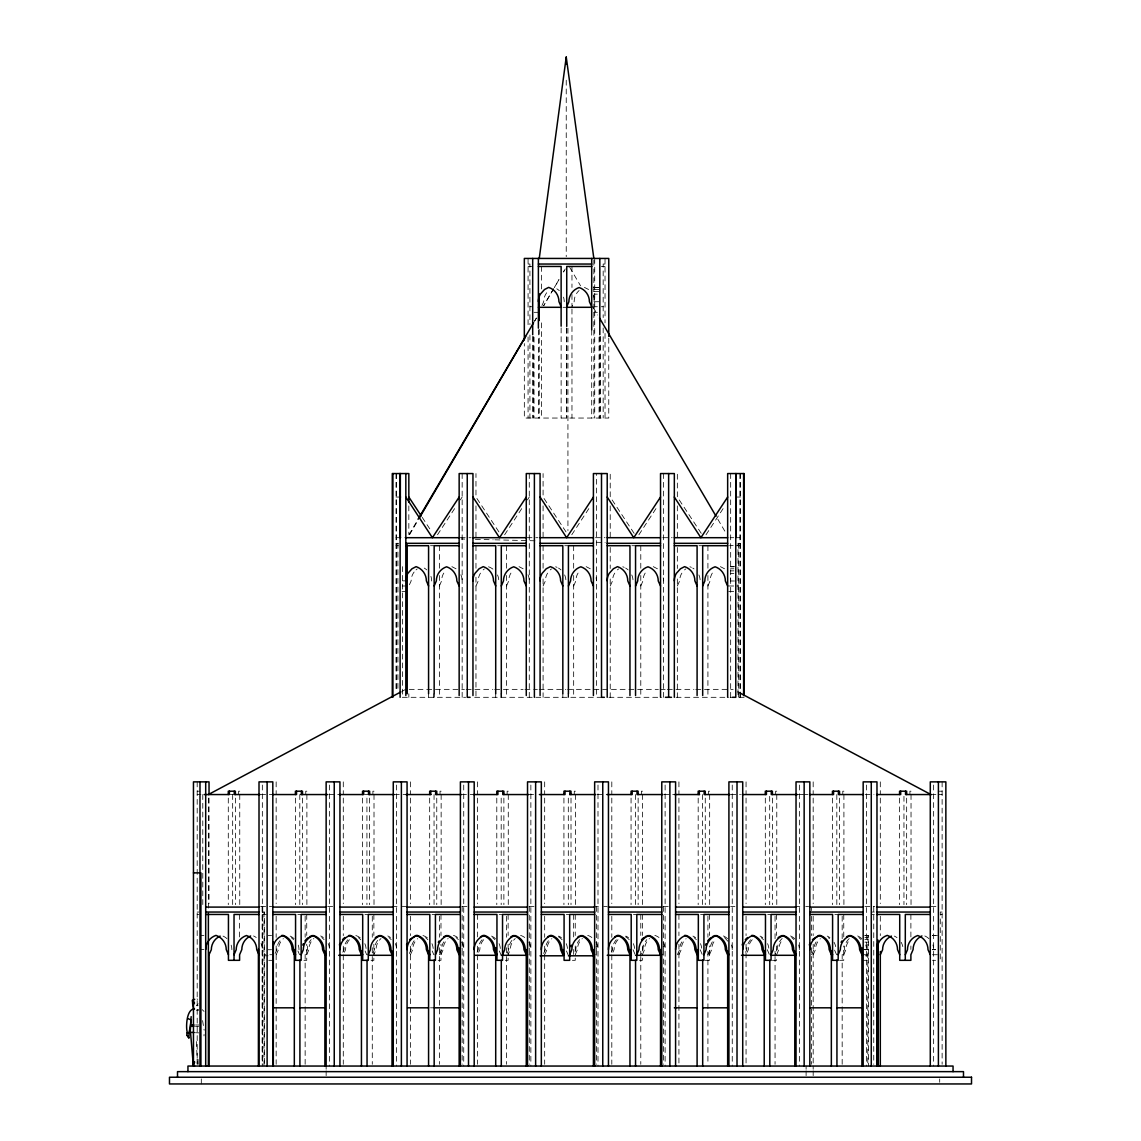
<?xml version="1.0" encoding="UTF-8"?>
<svg xmlns="http://www.w3.org/2000/svg" width="1141" height="1141" viewBox="0 0 1141 1141"><rect width="100%" height="100%" fill="white"/><g stroke="black" fill="none" stroke-linecap="round" stroke-linejoin="round"><path stroke-width="0.75" stroke-dasharray="5 3.75" d="M197.25 1064.025L196.38 1037.797M439.399 585.989L441.61 580.855A14.947 14.947 0 0 1 445.418 570.871M306.729 954.732L308.926 949.583A14.947 14.947 0 0 1 313.846 938.501M506.533 585.989L508.729 580.855A14.947 14.947 0 0 1 512.551 570.871M573.666 585.989L575.863 580.855A14.947 14.947 0 0 1 579.671 570.871M439.399 954.732L441.61 949.583A14.947 14.947 0 0 1 445.418 939.613M440.982 954.732L443.179 949.583A14.947 14.947 0 0 1 448.099 938.501M640.786 585.989L642.982 580.855A14.947 14.947 0 0 1 646.804 570.871M707.919 585.989L710.116 580.855A14.947 14.947 0 0 1 713.938 570.871M707.919 954.732L710.116 949.583A14.947 14.947 0 0 1 713.938 939.613M709.502 954.732L711.699 949.583A14.947 14.947 0 0 1 715.521 939.613M843.755 954.732L845.952 949.583A14.947 14.947 0 0 1 849.774 939.613M409.405 584.748L411.117 580.997A14.947 14.947 0 0 1 414.925 571.013M541.961 305.474L543.672 301.737A14.947 14.947 0 0 1 548.593 290.655M275.152 953.477L276.849 949.726A14.947 14.947 0 0 1 280.672 939.756M276.151 954.732L278.433 949.726A14.947 14.947 0 0 1 283.353 938.644M475.968 585.989L478.236 580.997A14.947 14.947 0 0 1 482.058 571.013M342.842 952.236L343.983 949.726A14.947 14.947 0 0 1 347.805 939.756M344.425 952.236L345.566 949.726A14.947 14.947 0 0 1 350.487 938.644M543.087 585.989L545.369 580.997A14.947 14.947 0 0 1 549.192 571.013M409.405 953.477L411.117 949.726A14.947 14.947 0 0 1 414.925 939.756M410.418 954.732L412.685 949.726A14.947 14.947 0 0 1 417.606 938.644M610.221 585.989L612.503 580.997A14.947 14.947 0 0 1 616.311 571.013M477.095 952.236L478.236 949.726A14.947 14.947 0 0 1 482.058 939.756M478.678 952.236L479.819 949.726A14.947 14.947 0 0 1 484.74 938.644M677.34 585.989L679.622 580.997A14.947 14.947 0 0 1 683.445 571.013M543.658 953.477L545.369 949.726A14.947 14.947 0 0 1 549.192 939.756M544.671 954.732L546.953 949.726A14.947 14.947 0 0 1 551.873 938.644M611.362 952.236L612.503 949.726A14.947 14.947 0 0 1 616.311 939.756M612.931 952.236L614.072 949.726A14.947 14.947 0 0 1 618.993 938.644M677.34 954.732L679.622 949.726A14.947 14.947 0 0 1 683.445 939.756M678.924 954.732L681.206 949.726A14.947 14.947 0 0 1 686.126 938.644M745.615 952.236L746.756 949.726A14.947 14.947 0 0 1 750.564 939.756M747.198 952.236L748.339 949.726A14.947 14.947 0 0 1 753.245 938.644M811.608 954.732L813.875 949.726A14.947 14.947 0 0 1 817.698 939.756M813.176 954.732L815.458 949.726A14.947 14.947 0 0 1 820.379 938.644M204.054 1034.431L203.997 1035.914M409.605 534.63L417.706 520.809M534.644 321.163L536.441 318.082M409.02 534.63L417.15 520.809M534.53 321.163L536.327 318.082M437.502 534.787L455.516 507.203M460.265 499.943L462.162 497.048M504.622 534.787L522.649 507.203M527.384 499.943L529.281 497.048M571.755 534.787L589.769 507.203M638.889 534.787L656.902 507.203M706.008 534.787L724.036 507.203M198.106 1005.535L197.25 1005.863M198.021 1059.319L198.249 1064.268M402.545 691.032L405.683 689.364M196.466 1005.777L198.177 1003.738M197.008 1010.498L198.677 1009.913L196.666 1010.156M528.069 264.042L529.923 264.042L529.923 324.629M605.03 264.042L603.175 264.042L603.175 317.569M528.069 266.452L531.792 266.452M601.307 266.452L605.03 266.452M593.848 287.389L599.068 287.389M593.848 287.532L599.068 287.532M593.848 289.514L599.068 289.514M593.848 291.611L599.068 291.611M593.848 294.136L597.328 294.136M593.848 301.737L599.068 301.737M529.923 306.729L531.792 306.729M593.848 306.729L597.328 306.729M601.307 306.729L603.175 306.729M563.041 307.3L566.378 307.3M534.031 312.32L539.251 312.32M593.848 312.32L597.328 312.32M396.027 497.048L400.947 497.048M735.546 497.048L740.466 497.048M396.027 537.696L407.209 537.696M460.194 537.696L471.147 537.696M527.014 537.696L537.939 537.696M595.474 537.696L605.03 537.696M662.721 537.696L672.149 537.696M730.154 537.696L733.763 537.696M735.546 537.696L740.466 537.696M396.027 543.316L398.494 543.316M740.466 543.316L737.999 543.316L737.999 697.308M396.027 545.712L398.494 545.712M430.485 545.712L433.808 545.712M497.604 545.712L500.942 545.712M564.738 545.712L568.075 545.712M631.872 545.712L635.195 545.712M698.991 545.712L702.328 545.712M736.145 545.712L740.466 545.712M730.425 566.649L734.504 566.649M730.425 566.792L733.905 566.792M730.425 568.788L733.905 568.788M730.425 570.871L733.905 570.871M730.425 573.395L733.905 573.395M402.588 580.855L407.808 580.855M730.425 580.997L734.504 580.997M402.588 585.989L407.808 585.989M728.685 585.989L733.905 585.989M736.744 585.989L738.598 585.989M401.989 591.58L407.808 591.58M728.685 591.58L733.905 591.58M409.234 689.364L464.401 689.364M466.184 689.364L492.883 689.364M494.666 689.364L523.134 689.364M524.917 689.364L537.368 689.364M539.151 689.364L565.85 689.364M567.633 689.364L658.386 689.364M660.168 689.364L665.503 689.364M667.285 689.364L693.985 689.364M695.768 689.364L733.135 689.364M402.345 697.308L465.628 697.308M474.699 697.308L534.986 697.308M535.814 697.308L594.632 697.308M602.106 697.308L596.415 697.308L596.415 473.558M608.966 697.308L661.766 697.308M676.085 697.308L728.885 697.308M730.34 697.308L744.203 697.308M197.193 791.198L199.989 791.198M239.753 791.198L238.64 791.198L238.64 794.55M306.886 791.198L305.759 791.198L305.759 794.55M374.006 791.198L372.893 791.198L372.893 794.55M441.139 791.198L440.027 791.198L440.027 794.55M508.273 791.198L507.146 791.198L507.146 794.55M575.392 791.198L574.28 791.198L574.28 794.55M642.526 791.198L641.399 791.198L641.399 794.55M709.659 791.198L708.532 791.198L708.532 794.55M776.779 791.198L775.666 791.198L775.666 794.55M843.912 791.198L842.785 791.198L842.785 794.55M911.031 791.198L909.919 791.198L909.919 794.55M939.328 791.198L942.124 791.198M197.193 794.55L200.916 794.55M230.254 794.55L233.791 794.55M260.633 794.55L272.813 794.55M328.95 794.55L339.947 794.55M364.507 794.55L368.044 794.55M394.315 794.55L405.925 794.55M461.449 794.55L474.2 794.55M528.583 794.55L534.074 794.55M597.47 794.55L607.041 794.55M663.991 794.55L675.586 794.55M730.868 794.55L740.509 794.55M798.001 794.55L802.38 794.55M802.808 794.55L808.142 794.55M865.092 794.55L873.992 794.55M930.942 794.55L936.533 794.55M938.401 794.55L942.124 794.55M260.633 906.439L271.672 906.439M327.695 906.439L333.001 906.439M392.019 906.439L400.719 906.439M402.302 906.439L405.825 906.439M461.948 906.439L467.254 906.439M529.082 906.439L534.002 906.439M593.406 906.439L602.106 906.439M603.689 906.439L607.212 906.439M663.335 906.439L668.269 906.439M730.668 906.439L734.947 906.439M794.792 906.439L802.066 906.439M805.746 906.439L808.598 906.439M864.921 906.439L874.762 906.439M930.942 906.439L936.533 906.439M197.193 912.044L199.062 912.044M262.145 912.044L264.598 912.044L264.598 1066.051M871.895 912.044L874.348 912.044M942.124 912.044L940.27 912.044L940.27 960.323M197.193 914.454L199.062 914.454M262.145 914.454L266.466 914.454M297.801 914.454L301.138 914.454M364.935 914.454L368.272 914.454M432.068 914.454L435.391 914.454M499.188 914.454L502.525 914.454M566.321 914.454L569.644 914.454M633.44 914.454L636.778 914.454M700.574 914.454L703.911 914.454M767.708 914.454L771.031 914.454M834.827 914.454L838.164 914.454M871.895 914.454L874.348 914.454M940.27 914.454L942.124 914.454M200.916 935.392L203.911 935.392M268.106 935.392L271.587 935.392M864.907 935.392L868.387 935.392L868.387 1066.051M932.439 935.392L938.401 935.392M864.907 935.534L868.387 935.534M932.439 935.534L935.42 935.534M864.907 937.517L868.387 937.517M864.907 939.613L868.387 939.613M864.907 942.138L868.387 942.138M200.916 949.583L203.911 949.583M862.567 949.583L870.027 949.583M932.439 949.583L935.42 949.583M268.106 949.726L271.587 949.726M864.907 949.726L868.387 949.726M932.439 949.726L935.42 949.726M263.999 954.732L265.867 954.732M269.846 954.732L273.327 954.732M862.567 954.732L868.387 954.732M932.439 954.732L938.401 954.732M263.999 955.801L268.106 955.801M865.406 955.801L868.387 955.801M268.706 960.323L273.926 960.323M303.934 960.323L306.729 960.323L306.729 944.22M371.067 960.323L373.863 960.323L373.863 957.527M438.187 960.323L440.982 960.323L440.982 944.22M505.32 960.323L508.116 960.323L508.116 957.527M572.44 960.323L575.249 960.323L575.249 956.129M639.573 960.323L642.369 960.323L642.369 957.527M705.309 960.323L709.502 960.323L709.502 945.975M772.428 960.323L776.622 960.323L776.622 957.527M839.562 960.323L843.755 960.323L843.755 945.975M862.567 960.323L868.387 960.323M932.497 960.323L935.606 960.323M430.485 1007.817L433.808 1007.817M195.525 1024.975L198.719 1024.989M195.482 1026.33L198.734 1026.33M461.149 538.994L464.701 539.08M475.369 539.336L493.154 539.779M494.937 539.821L537.611 540.863M596.272 542.289L605.172 542.503M729.627 545.541L733.178 545.626M195.453 1032.719L198.705 1032.862M584.434 287.389L588.585 289.514M720.399 566.649L724.535 568.788M653.265 566.649L657.416 568.788M586.132 566.649L590.282 568.788M519.012 566.649L523.149 568.788M451.879 566.649L456.029 568.788M197.036 998.917L197.764 999.388M202.285 1009.699L204.039 1011.425M858.802 937.517L861.113 939.613M791.669 937.517L793.979 939.613M724.535 937.517L728.671 942.138M456.029 937.517L458.34 939.613M388.896 937.517L391.206 939.613M321.776 937.517L324.087 939.613M701.244 533.346L677.34 497.048L677.34 473.558M634.125 533.346L610.221 497.048L610.221 473.558M566.036 531.891L543.087 497.048L543.087 473.558M498.902 531.891L475.968 497.048L475.968 473.558M422.213 517.372L431.783 531.891M569.744 267.408L580.569 285.835M593.22 307.343L597.741 315.016M717.846 519.269L725.976 533.089M836.581 954.732L834.428 949.726A14.947 14.947 0 0 0 834.356 948.171M767.308 949.726L769.448 954.732M700.175 949.726L702.328 954.732M633.041 949.726L635.195 954.732M566.464 950.981L568.075 954.732M499.33 950.981L500.942 954.732M432.197 950.981L433.808 954.732M365.077 950.981L366.689 954.732M297.944 950.981L299.555 954.732M202.57 1020.61L204.168 1030.209M942.124 781.87L942.124 1064.282M939.699 1078.915L939.699 1082.267M933.638 785.037L933.638 1066.051M911.031 794.55L911.031 904.656M910.889 914.454L910.889 937.217M910.889 945.975L910.889 949.469M906.653 798.101L906.653 904.656M903.957 796.332L903.957 904.656M899.564 798.101L899.564 904.656M880.31 781.87L880.31 794.55M880.31 798.072L880.31 903.572M880.31 916.209L880.31 935.606M873.749 906.439L873.749 1064.282M867.788 935.392L867.788 1064.296M866.504 785.037L866.504 1066.051M843.912 794.55L843.912 904.656M843.755 914.454L843.755 937.217M842.172 916.209L842.172 938.972M842.172 1064.282L842.172 954.732L844.369 949.583A14.947 14.947 0 0 1 849.289 938.501M839.519 798.101L839.519 904.656M836.824 794.55L836.824 904.656M832.445 798.101L832.445 904.656M813.176 781.87L813.176 794.55M813.176 798.072L813.176 903.572M813.176 916.209L813.176 935.606M813.176 944.22L813.176 1064.282M813.176 1066.051L813.176 1069.245M813.176 1070.843L813.176 1075.635M811.608 907.837L811.608 910.646M811.608 916.209L811.608 935.606M811.608 947.729L811.608 1064.282M806.102 1066.051L806.102 1069.245M806.102 1070.843L806.102 1075.635M799.37 785.037L799.37 1066.051M776.779 794.55L776.779 904.656M776.622 914.454L776.622 935.463M776.622 945.975L776.622 954.732L778.818 949.583A14.947 14.947 0 0 1 782.64 939.613M775.053 916.209L775.053 938.972M775.053 951.223L775.053 954.732L777.249 949.583A14.947 14.947 0 0 1 782.155 938.501M775.053 956.5L775.053 1064.296M772.4 798.101L772.4 904.656M769.69 796.332L769.69 904.656M765.311 798.101L765.311 904.656M746.057 781.87L746.057 794.55M746.057 798.072L746.057 903.572M746.057 916.209L746.057 935.606M746.057 944.22L746.057 1064.282M740.466 473.558L740.466 690.262M740.466 692.031L740.466 697.308M739.867 473.558L739.867 697.308M738.598 543.316L738.598 697.308M732.251 785.037L732.251 1066.051M730.668 473.558L730.668 697.308M709.659 794.55L709.659 904.656M709.502 914.454L709.502 935.463M707.919 545.712L707.919 568.475M707.919 575.492L707.919 697.308M707.919 916.209L707.919 937.217M707.919 951.223L707.919 1064.282M705.266 798.101L705.266 904.656M702.571 794.55L702.571 904.656M698.178 798.101L698.178 904.656M678.924 781.87L678.924 794.55M678.924 798.072L678.924 903.572M678.924 914.454L678.924 935.606M678.924 944.22L678.924 1064.282M677.34 505.877L677.34 537.696M677.34 547.466L677.34 568.475M677.34 578.986L677.34 697.308M665.117 785.037L665.117 1066.051M663.534 473.558L663.534 697.308M663.534 906.439L663.534 1064.296M642.526 794.55L642.526 904.656M642.369 914.454L642.369 935.463M642.369 945.975L642.369 954.732L644.565 949.583A14.947 14.947 0 0 1 649.486 938.501M640.786 545.712L640.786 568.475M640.786 575.492L640.786 697.308M640.786 914.454L640.786 935.463M640.786 951.223L640.786 954.732L642.982 949.583A14.947 14.947 0 0 1 646.804 939.613M640.786 956.5L640.786 1064.296M638.133 798.101L638.133 904.656M635.437 794.55L635.437 904.656M631.059 798.101L631.059 904.656M611.804 781.87L611.804 794.55M611.804 798.072L611.804 903.572M611.804 916.209L611.804 937.374M611.804 946.189L611.804 1064.282M610.221 505.877L610.221 537.696M610.221 547.466L610.221 568.475M610.221 578.986L610.221 697.308M608.766 338.249L608.766 418.048L524.332 418.048L524.332 343.569M605.03 258.436L605.03 322.86M605.03 333.443L605.03 418.048M603.175 327.938L603.175 418.048M600.408 336.467L600.408 418.048M599.809 336.467L599.809 418.048M599.068 337.194L599.068 418.048M597.998 785.037L597.998 1066.051M596.415 906.439L596.415 1064.282M594.718 258.436L594.718 418.048M593.848 260.205L593.848 418.048M591.708 330.163L591.708 418.048M575.392 794.55L575.392 904.656M575.249 914.454L575.249 935.463M575.249 945.975L575.249 954.732L577.446 949.583A14.947 14.947 0 0 1 582.352 938.501M573.666 545.712L573.666 568.475M573.666 575.492L573.666 697.308M573.666 914.454L573.666 937.217M573.666 949.469L573.666 954.732L575.863 949.583A14.947 14.947 0 0 1 579.671 939.613M571.969 266.452L571.969 287.461M571.969 294.478L571.969 306.729L574.165 301.595A14.947 14.947 0 0 1 579.086 290.499M571.969 309.068L571.969 418.048M571.013 798.101L571.013 904.656M568.418 693.785L568.418 697.308M568.304 798.101L568.304 904.656M568.075 693.785L568.075 697.308M567.933 328.237L567.933 530.594M566.735 328.152L566.735 418.048M566.236 80.212L566.236 256.654M566.378 328.152L566.378 418.048M563.925 798.101L563.925 904.656M562.827 693.785L562.827 697.308M561.13 327.938L561.13 418.048M544.671 781.87L544.671 794.55M544.671 798.072L544.671 903.572M544.671 916.209L544.671 937.374M544.671 946.189L544.671 1064.282M543.087 505.877L543.087 537.696M543.087 545.712L543.087 568.475M543.087 578.986L543.087 697.308M541.39 266.452L541.39 289.372M541.39 322.86L541.39 418.048M539.251 329.378L539.251 418.048M538.381 329.906L538.381 418.048M534.031 337.194L534.031 418.048M533.289 336.467L533.289 418.048M532.69 336.467L532.69 418.048M530.865 785.037L530.865 1066.051M529.923 334.998L529.923 418.048M529.281 473.558L529.281 697.308M529.281 906.439L529.281 1064.296M528.069 258.436L528.069 326.383M528.069 336.966L528.069 418.048M508.273 794.55L508.273 904.656M508.116 914.454L508.116 935.463M508.116 944.22L508.116 954.732L510.312 949.583A14.947 14.947 0 0 1 515.233 938.501M506.533 545.712L506.533 568.475M506.533 575.492L506.533 697.308M506.533 916.209L506.533 937.217M506.533 947.729L506.533 954.732L508.729 949.583A14.947 14.947 0 0 1 512.551 939.613M506.533 956.5L506.533 1064.296M503.88 798.101L503.88 904.656M501.298 693.785L501.298 697.308M501.184 798.101L501.184 904.656M500.942 693.785L500.942 697.308M496.791 798.101L496.791 904.656M495.707 693.785L495.707 697.308M477.537 781.87L477.537 794.55M477.537 798.072L477.537 903.572M477.537 914.454L477.537 937.374M477.537 946.189L477.537 1064.282M475.968 505.877L475.968 537.696M475.968 545.712L475.968 568.475M475.968 577.232L475.968 697.308M463.731 785.037L463.731 1066.051M462.162 473.558L462.162 697.308M462.162 906.439L462.162 1064.282M441.139 794.55L441.139 904.656M440.982 914.454L440.982 935.463M439.399 545.712L439.399 568.475M439.399 575.492L439.399 697.308M439.399 916.209L439.399 937.217M439.399 947.729L439.399 1064.282M436.761 798.101L436.761 904.656M434.165 693.785L434.165 697.308M434.051 794.55L434.051 904.656M433.808 693.785L433.808 697.308M429.672 798.101L429.672 904.656M428.574 693.785L428.574 697.308M410.418 781.87L410.418 794.55M410.418 798.072L410.418 903.572M410.418 916.209L410.418 935.606M410.418 946.189L410.418 1064.282M408.835 505.877L408.835 534.159M408.835 693.785L408.835 697.308M402.588 566.649L402.588 697.308M397.895 543.316L397.895 690.262M396.626 473.558L396.626 690.262M396.612 785.037L396.612 1066.051M396.027 473.558L396.027 692.031M374.006 794.55L374.006 904.656M373.863 914.454L373.863 935.463M373.863 944.22L373.863 954.732L376.059 949.583A14.947 14.947 0 0 1 380.98 938.501M372.28 916.209L372.28 937.217M372.28 947.729L372.28 954.732L374.476 949.583A14.947 14.947 0 0 1 378.299 939.613M372.28 956.5L372.28 1064.296M369.627 798.101L369.627 904.656M366.931 798.101L366.931 904.656M362.538 798.101L362.538 904.656M343.284 781.87L343.284 794.55M343.284 798.072L343.284 903.572M343.284 916.209L343.284 935.606M343.284 946.189L343.284 1064.282M329.478 785.037L329.478 1066.051M326.141 1066.051L326.141 1069.245M326.141 1070.843L326.141 1075.635M306.886 794.55L306.886 904.656M306.729 914.454L306.729 935.463M305.146 916.209L305.146 937.217M305.146 1064.282L305.146 954.732L307.343 949.583A14.947 14.947 0 0 1 311.165 939.613M302.493 798.101L302.493 904.656M299.798 794.55L299.798 904.656M295.419 798.101L295.419 904.656M276.151 781.87L276.151 794.55M276.151 798.072L276.151 903.572M276.151 916.209L276.151 937.374M276.151 945.975L276.151 1064.282M263.999 912.044L263.999 1066.051M262.744 906.439L262.744 1064.282M262.344 785.037L262.344 1066.051M262.145 906.439L262.145 1064.282M239.753 794.55L239.753 904.656M239.596 914.454L239.596 937.217M235.374 798.101L235.374 904.656M232.664 794.55L232.664 904.656M228.286 798.101L228.286 904.656M209.031 798.072L209.031 903.572M208.375 798.101L208.375 909.89M202.784 794.55L202.784 906.439M201.301 1078.915L201.301 1083.95M197.193 781.87L197.193 1064.282M596.087 577.76A14.947 14.947 0 0 1 596.415 580.855M550.29 569.915A14.947 14.947 0 0 1 551.502 568.931M555.638 566.792A14.947 14.947 0 0 1 557.093 567.362M558.491 568.075A14.947 14.947 0 0 1 561.001 569.915M564.638 574.936A14.947 14.947 0 0 1 565.922 580.997M527.998 574.793A14.947 14.947 0 0 1 529.281 580.855M483.156 569.915A14.947 14.947 0 0 1 484.369 568.931M488.519 566.792A14.947 14.947 0 0 1 493.868 569.915M497.505 574.936A14.947 14.947 0 0 1 498.788 580.997M460.864 574.793A14.947 14.947 0 0 1 462.162 580.855M416.023 569.915A14.947 14.947 0 0 1 417.235 568.931M424.224 568.075A14.947 14.947 0 0 1 426.748 569.915M430.941 576.39A14.947 14.947 0 0 1 431.669 580.997M730.34 577.76A14.947 14.947 0 0 1 730.668 580.855M684.543 569.915A14.947 14.947 0 0 1 685.755 568.931M689.906 566.792A14.947 14.947 0 0 1 691.36 567.362M692.744 568.075A14.947 14.947 0 0 1 694.042 568.931M698.891 574.936A14.947 14.947 0 0 1 700.175 580.997M663.221 577.76A14.947 14.947 0 0 1 663.534 580.855M617.409 569.915A14.947 14.947 0 0 1 618.622 568.931M622.772 566.792A14.947 14.947 0 0 1 624.227 567.362M625.61 568.075A14.947 14.947 0 0 1 628.135 569.915M631.757 574.936A14.947 14.947 0 0 1 633.041 580.997M593.434 295.533A14.947 14.947 0 0 1 594.718 301.595M556.794 288.816A14.947 14.947 0 0 1 559.304 290.655M563.497 297.131A14.947 14.947 0 0 1 564.225 301.737M291.283 937.66A14.947 14.947 0 0 1 293.594 939.756M828.309 937.66A14.947 14.947 0 0 1 829.521 938.644M529.196 948.028A14.947 14.947 0 0 1 529.281 949.583M492.67 937.66A14.947 14.947 0 0 1 494.98 939.756M462.076 948.028A14.947 14.947 0 0 1 462.162 949.583M425.536 937.66A14.947 14.947 0 0 1 427.846 939.756M596.087 946.488A14.947 14.947 0 0 1 596.415 949.583M558.491 936.804A14.947 14.947 0 0 1 562.099 939.756M694.042 937.66A14.947 14.947 0 0 1 696.352 939.756M358.402 937.66A14.947 14.947 0 0 1 360.713 939.756M663.221 946.488A14.947 14.947 0 0 1 663.534 949.583M625.61 936.804A14.947 14.947 0 0 1 629.233 939.756M761.175 937.66A14.947 14.947 0 0 1 763.486 939.756M790.556 935.948A14.947 14.947 0 0 1 795.562 939.613M798.643 944.976A14.947 14.947 0 0 1 799.37 949.583M760.063 936.091A14.947 14.947 0 0 1 762.758 937.66M767.593 943.664A14.947 14.947 0 0 1 768.806 948.171M857.675 935.948A14.947 14.947 0 0 1 862.682 939.613M865.777 944.976A14.947 14.947 0 0 1 866.504 949.583M827.196 936.091A14.947 14.947 0 0 1 829.892 937.66M834.028 942.281A14.947 14.947 0 0 1 835.683 946.631M320.65 935.948A14.947 14.947 0 0 1 323.345 937.517M328.194 943.521A14.947 14.947 0 0 1 329.478 949.583M290.171 936.091A14.947 14.947 0 0 1 294.064 938.644M298.257 945.133A14.947 14.947 0 0 1 298.985 949.726M587.715 935.392A14.947 14.947 0 0 1 591.865 937.517M596.001 942.138A14.947 14.947 0 0 1 597.998 949.583M558.676 936.091A14.947 14.947 0 0 1 561.372 937.66M566.221 943.664A14.947 14.947 0 0 1 567.505 949.726M654.848 935.392A14.947 14.947 0 0 1 658.999 937.517M663.135 942.138A14.947 14.947 0 0 1 665.117 949.583M625.81 936.091A14.947 14.947 0 0 1 628.506 937.66M633.341 943.664A14.947 14.947 0 0 1 634.624 949.726M253.53 935.948A14.947 14.947 0 0 1 256.226 937.517M261.061 943.521A14.947 14.947 0 0 1 262.344 949.583M223.037 936.091A14.947 14.947 0 0 1 226.945 938.644M231.138 945.133A14.947 14.947 0 0 1 231.865 949.726M387.783 935.948A14.947 14.947 0 0 1 390.479 937.517M395.328 943.521A14.947 14.947 0 0 1 396.612 949.583M355.835 935.534A14.947 14.947 0 0 1 361.198 938.644M364.835 943.664A14.947 14.947 0 0 1 366.118 949.726M453.462 935.392A14.947 14.947 0 0 1 457.612 937.517M461.748 942.138A14.947 14.947 0 0 1 463.731 949.583M422.969 935.534A14.947 14.947 0 0 1 428.331 938.644M431.954 943.664A14.947 14.947 0 0 1 433.238 949.726M520.581 935.392A14.947 14.947 0 0 1 524.732 937.517M528.868 942.138A14.947 14.947 0 0 1 530.865 949.583M491.557 936.091A14.947 14.947 0 0 1 495.451 938.644M499.088 943.664A14.947 14.947 0 0 1 500.371 949.726M723.423 935.948A14.947 14.947 0 0 1 728.429 939.613M731.524 944.976A14.947 14.947 0 0 1 732.251 949.583M692.929 936.091A14.947 14.947 0 0 1 695.625 937.66M700.474 943.664A14.947 14.947 0 0 1 701.672 948.171M924.809 935.948A14.947 14.947 0 0 1 929.815 939.613M932.91 944.976A14.947 14.947 0 0 1 933.638 949.583M894.316 936.091A14.947 14.947 0 0 1 897.011 937.66M901.148 942.281A14.947 14.947 0 0 1 902.816 946.631M553.542 288.901L543.644 305.802L553.485 288.901M558.933 279.688L554.44 287.375L558.905 279.688M565.237 268.948L563.44 272.014L565.223 268.948"/><path stroke-width="1.5" d="M194.07 1032.534L190.219 1032.263L191.146 1016.645M194.555 1065.965L193.086 1063.897L194.469 1061.729M539.251 258.436L566.236 57.05L593.848 258.436M194.498 1008.972C181.647 1008.687 187.58 1055.867 191.032 1019.883M186.967 1032.862L186.824 1035.187L188.836 1037.854M193.086 1063.897L194.655 1062.2M234.033 954.732L236.187 949.726A14.947 14.947 0 0 1 246.456 935.534A14.947 14.947 0 0 1 256.725 949.726L259.007 954.732M434.165 585.989L436.318 580.997A14.947 14.947 0 0 1 446.587 566.792A14.947 14.947 0 0 1 456.871 580.997L459.153 585.989M566.735 306.729L568.874 301.737A14.947 14.947 0 0 1 579.157 287.532A14.947 14.947 0 0 1 589.426 301.737L591.708 306.729M301.153 954.732L303.306 949.726A14.947 14.947 0 0 1 313.59 935.534A14.947 14.947 0 0 1 323.859 949.726L326.141 954.732M501.298 585.989L503.452 580.997A14.947 14.947 0 0 1 513.721 566.792A14.947 14.947 0 0 1 523.99 580.997L526.272 585.989M368.286 954.732L370.44 949.726A14.947 14.947 0 0 1 380.709 935.534A14.947 14.947 0 0 1 390.992 949.726L393.26 954.732M568.418 585.989L570.571 580.997A14.947 14.947 0 0 1 580.855 566.792A14.947 14.947 0 0 1 591.124 580.997L593.406 585.989M435.42 954.732L437.559 949.726A14.947 14.947 0 0 1 447.843 935.534A14.947 14.947 0 0 1 458.111 949.726L460.394 954.732M635.551 585.989L637.705 580.997A14.947 14.947 0 0 1 647.974 566.792A14.947 14.947 0 0 1 658.257 580.997L660.525 585.989M502.539 954.732L504.693 949.726A14.947 14.947 0 0 1 514.962 935.534A14.947 14.947 0 0 1 525.245 949.726L527.527 954.732M702.685 585.989L704.824 580.997A14.947 14.947 0 0 1 715.107 566.792A14.947 14.947 0 0 1 725.376 580.997L727.658 585.989M569.673 954.732L571.826 949.726A14.947 14.947 0 0 1 582.095 935.534A14.947 14.947 0 0 1 592.379 949.726L594.646 954.732M636.806 954.732L638.946 949.726A14.947 14.947 0 0 1 649.229 935.534A14.947 14.947 0 0 1 659.498 949.726L661.78 954.732M703.926 954.732L706.079 949.726A14.947 14.947 0 0 1 716.348 935.534A14.947 14.947 0 0 1 726.632 949.726L728.914 954.732M771.059 954.732L773.199 949.726A14.947 14.947 0 0 1 783.482 935.534A14.947 14.947 0 0 1 793.751 949.726L796.033 954.732M838.179 954.732L840.332 949.726A14.947 14.947 0 0 1 850.615 935.534A14.947 14.947 0 0 1 860.885 949.726L863.167 954.732M905.312 954.732L907.466 949.726A14.947 14.947 0 0 1 917.735 935.534A14.947 14.947 0 0 1 928.018 949.726L930.286 954.732M209.031 954.732L211.313 949.726A14.947 14.947 0 0 1 220.127 936.091M880.31 954.732L882.592 949.726A14.947 14.947 0 0 1 891.406 936.091M419.503 517.729L525.659 336.509M418.048 519.269L533.617 322.689M459.153 497.048L432.382 537.696L405.825 497.048M526.272 497.048L499.501 537.696L472.959 497.048M593.406 497.048L566.635 537.696L540.078 497.048M660.525 497.048L633.754 537.696L607.212 497.048M727.658 497.048L700.888 537.696L674.331 497.048M193.2 1064.139L194.355 1063.212M342.514 939.613L344.824 937.517M409.648 939.613L416.094 935.392A14.947 14.947 0 0 1 426.377 949.583L428.574 954.732M745.287 939.613L747.597 937.517M812.406 939.613L818.867 935.392A14.947 14.947 0 0 1 829.15 949.583L831.347 954.732M208.375 794.55L400.976 691.874M480.461 936.804L483.228 935.392A14.947 14.947 0 0 1 493.511 949.583L495.707 954.732M547.594 936.804L550.361 935.392A14.947 14.947 0 0 1 560.63 949.583L562.827 954.732M614.714 936.804L617.481 935.392A14.947 14.947 0 0 1 627.764 949.583L629.96 954.732M193.143 1063.255L190.518 1032.248M194.726 999.331L192.316 1000.315L192.686 1003.495M538.381 264.042L591.708 264.042M538.381 266.452L561.13 266.452L561.13 326.169M591.708 266.452L566.735 266.452L566.735 326.383M538.381 307.3L561.13 307.3M566.735 307.3L591.708 307.3M400.12 537.696L399.749 473.558M405.825 537.696L459.153 537.696M472.959 537.696L526.272 537.696M540.078 537.696L593.406 537.696M607.212 537.696L660.525 537.696M674.331 537.696L727.658 537.696M735.774 537.696L736.016 473.558M405.825 543.316L459.153 543.316M472.959 543.316L526.272 543.316M540.078 543.316L593.406 543.316M607.212 543.316L660.525 543.316M674.331 543.316L727.658 543.316M405.825 545.712L428.574 545.712L428.574 693.785M459.153 545.712L434.165 545.712L434.165 693.785M472.959 545.712L495.707 545.712L495.707 693.785M526.272 545.712L501.298 545.712L501.298 693.785M540.078 545.712L562.827 545.712L562.827 693.785M593.406 545.712L568.418 545.712L568.418 693.785M607.212 545.712L629.96 545.712L629.96 695.539M660.525 545.712L635.551 545.712L635.551 695.554M674.331 545.712L697.094 545.712L697.094 695.539M727.658 545.712L702.685 545.712L702.685 695.554M470.106 697.308L467.254 697.308L467.254 473.558M604.359 697.308L601.507 697.308L601.507 473.558M665.403 697.308L671.493 697.308M732.522 697.308L735.774 697.308L735.774 473.558M204.168 794.55L229.398 794.55L229.398 791.198M260.062 794.55L234.247 794.55L234.247 791.198M272.428 794.55L296.532 794.55L296.532 791.198M300.924 794.55L327.624 794.55M339.547 794.55L363.665 794.55L363.665 791.198M394.315 794.55L368.514 794.55L368.514 791.198M405.925 794.55L430.842 794.55M461.449 794.55L435.634 794.55L435.634 791.198M473.558 794.55L497.918 794.55L497.918 791.198M528.583 794.55L502.767 794.55L502.767 791.198M539.408 794.55L565.037 794.55L565.037 791.198M569.659 794.55L595.702 794.55M607.041 794.55L632.171 794.55L632.171 791.198M662.835 794.55L637.02 794.55L637.02 791.198M674.659 794.55L699.576 794.55M729.955 794.55L704.154 794.55L704.154 791.198M742.292 794.55L766.424 794.55L766.424 791.198M797.459 794.55L771.273 794.55L771.273 791.198M809.454 794.55L833.558 794.55L833.558 791.198M863.309 794.55L838.393 794.55L838.407 791.198M876.573 794.55L900.691 794.55L900.691 791.198M931.341 794.55L905.54 794.55L905.54 791.198M193.457 872.865L200.916 872.865L200.916 1066.051M205.694 907.095L259.007 907.095M272.813 907.095L326.141 907.095M339.947 907.095L393.26 907.095M407.066 907.095L460.394 907.095M474.2 907.095L527.527 907.095M541.333 907.095L594.646 907.095M608.453 907.095L661.78 907.095M675.586 907.095L728.914 907.095M742.72 907.095L796.033 907.095M809.839 907.095L863.167 907.095M876.973 907.095L930.286 907.095M205.694 912.044L259.007 912.044M272.813 912.044L326.141 912.044M339.947 912.044L393.26 912.044M407.066 912.044L460.394 912.044M474.2 912.044L527.527 912.044M541.333 912.044L594.646 912.044M608.453 912.044L661.78 912.044M675.586 912.044L728.914 912.044M742.72 912.044L796.033 912.044M809.839 912.044L863.167 912.044M876.973 912.044L930.286 912.044M205.694 914.454L228.442 914.454L228.442 960.323L239.596 960.323L239.596 954.732L241.806 949.583A14.947 14.947 0 0 1 250.621 935.948M259.007 914.454L234.033 914.454L234.033 960.323M272.813 914.454L295.562 914.454L295.562 960.323L301.153 960.323L301.153 914.454L326.141 914.454M339.947 914.454L362.695 914.454L362.695 960.323L368.286 960.323L368.286 914.454L393.26 914.454M407.066 914.454L429.829 914.454L429.829 960.323L435.42 960.323L435.42 914.454L460.394 914.454M474.2 914.454L496.948 914.454L496.948 960.323L502.539 960.323L502.539 914.454L527.527 914.454M541.333 914.454L564.082 914.454L564.082 960.323L569.673 960.323L569.673 914.454L594.646 914.454M608.453 914.454L631.201 914.454L631.201 960.323L636.806 960.323L636.806 914.454L661.78 914.454M675.586 914.454L698.335 914.454L698.335 960.323L703.926 960.323L703.926 914.454L728.914 914.454M742.72 914.454L765.468 914.454L765.468 960.323L771.059 960.323L771.059 914.454L796.033 914.454M809.839 914.454L832.588 914.454L832.588 960.323L838.179 960.323L838.179 914.454L863.167 914.454M876.973 914.454L899.721 914.454L899.721 960.323L910.889 960.323L910.889 954.732L913.085 949.583A14.947 14.947 0 0 1 921.899 935.948M930.286 914.454L905.312 914.454L905.284 960.323M338.692 955.302L361.44 955.302M368.7 955.302L392.019 955.302M474.699 955.302L495.707 955.302M501.298 955.302L526.272 955.302M607.212 955.302L629.96 955.302M635.551 955.302L660.525 955.302M741.465 955.302L764.213 955.302M771.473 955.302L794.792 955.302M540.078 955.801L562.827 955.801L562.827 949.469M568.418 955.801L593.406 955.801M273.312 1007.817L294.321 1007.817M299.912 1007.817L324.885 1007.817M407.579 1007.817L428.574 1007.817M434.165 1007.817L459.153 1007.817M674.331 1007.817L697.094 1007.817M702.685 1007.817L727.658 1007.817M810.338 1007.817L831.347 1007.817M836.938 1007.817L861.911 1007.817M190.732 1024.975L193.927 1024.975M190.633 1026.315L193.87 1026.315M191.146 1019.897L187.78 1018.613M737.842 691.874L930.942 794.55M193.699 1008.772L192.601 1003.966L192.815 1002.796L194.341 1003.709L194.341 1002.212M408.835 497.048L421.257 515.917M599.538 318.082L716.035 516.203M861.911 954.732L859.644 949.726A14.947 14.947 0 0 0 849.36 935.534A14.947 14.947 0 0 0 846.522 936.804M794.792 954.732L792.51 949.726A14.947 14.947 0 0 0 782.227 935.534A14.947 14.947 0 0 0 778.091 937.66M727.658 954.732L725.376 949.726A14.947 14.947 0 0 0 715.107 935.534A14.947 14.947 0 0 0 712.269 936.804M660.525 954.732L658.257 949.726A14.947 14.947 0 0 0 647.974 935.534M593.406 954.732L591.124 949.726A14.947 14.947 0 0 0 580.855 935.534M526.272 954.732L523.99 949.726A14.947 14.947 0 0 0 513.721 935.534A14.947 14.947 0 0 0 510.883 936.804M459.153 954.732L456.871 949.726A14.947 14.947 0 0 0 446.587 935.534A14.947 14.947 0 0 0 443.749 936.804M392.019 954.732L389.737 949.726A14.947 14.947 0 0 0 379.468 935.534A14.947 14.947 0 0 0 375.318 937.66M324.885 954.732L322.618 949.726A14.947 14.947 0 0 0 312.334 935.534A14.947 14.947 0 0 0 309.496 936.804M899.721 954.732L897.525 949.583A14.947 14.947 0 0 0 887.242 935.392A14.947 14.947 0 0 0 876.973 949.583M697.094 585.989L694.883 580.855A14.947 14.947 0 0 0 684.614 566.649L680.464 568.788L676.328 573.395A14.947 14.947 0 0 0 674.331 580.855M561.13 306.729L558.933 301.595A14.947 14.947 0 0 0 548.664 287.389L544.514 289.514L540.378 294.136A14.947 14.947 0 0 0 538.381 301.595M832.588 954.732L830.391 949.583A14.947 14.947 0 0 0 820.122 935.392A14.947 14.947 0 0 0 809.839 949.583M629.96 585.989L627.764 580.855A14.947 14.947 0 0 0 617.481 566.649L613.345 568.788L609.194 573.395A14.947 14.947 0 0 0 607.212 580.855M765.468 954.732L763.272 949.583A14.947 14.947 0 0 0 752.989 935.392A14.947 14.947 0 0 0 742.72 949.583M764.213 954.732L762.017 949.583A14.947 14.947 0 0 0 751.748 935.392M562.827 585.989L560.63 580.855A14.947 14.947 0 0 0 550.361 566.649L546.211 568.788L542.075 573.395A14.947 14.947 0 0 0 540.078 580.855M698.335 954.732L696.138 949.583A14.947 14.947 0 0 0 685.855 935.392A14.947 14.947 0 0 0 675.586 949.583M697.094 954.732L694.883 949.583A14.947 14.947 0 0 0 684.614 935.392M495.707 585.989L493.511 580.855A14.947 14.947 0 0 0 483.228 566.649L479.077 568.788L474.941 573.395A14.947 14.947 0 0 0 472.959 580.855M631.201 954.732L629.005 949.583A14.947 14.947 0 0 0 618.736 935.392A14.947 14.947 0 0 0 608.453 949.583M428.574 585.989L426.377 580.855A14.947 14.947 0 0 0 416.094 566.649L411.958 568.788L407.822 573.395A14.947 14.947 0 0 0 405.825 580.855M564.082 954.732L561.885 949.583A14.947 14.947 0 0 0 551.602 935.392A14.947 14.947 0 0 0 541.333 949.583M496.948 954.732L494.752 949.583A14.947 14.947 0 0 0 484.483 935.392A14.947 14.947 0 0 0 474.2 949.583M429.829 954.732L427.618 949.583A14.947 14.947 0 0 0 417.349 935.392A14.947 14.947 0 0 0 407.066 949.583M362.695 954.732L360.499 949.583A14.947 14.947 0 0 0 350.216 935.392A14.947 14.947 0 0 0 339.947 949.583M361.44 954.732L359.244 949.583A14.947 14.947 0 0 0 348.975 935.392M295.562 954.732L293.365 949.583A14.947 14.947 0 0 0 283.096 935.392A14.947 14.947 0 0 0 272.813 949.583M294.321 954.732L292.125 949.583A14.947 14.947 0 0 0 281.841 935.392M228.442 954.732L226.246 949.583A14.947 14.947 0 0 0 215.963 935.392A14.947 14.947 0 0 0 205.694 949.583M189.121 1033.019L188.921 1037.939L187.409 1035.486M963.489 1077.232L963.489 1071.641L177.511 1071.641L177.511 1077.232M953.049 1071.641L953.049 1066.051L187.951 1066.051L187.951 1071.641M945.86 1066.051L945.86 781.87L930.286 781.87L930.286 1066.051M938.401 781.87L938.401 1066.051M906.653 794.55L906.653 791.198L899.564 791.198L899.564 794.55M880.31 951.466L880.31 1066.051M878.085 940.127L878.085 1066.051M877.486 943.678L877.486 1066.051M876.973 1066.051L876.973 781.87L863.167 781.87L863.167 1066.051M871.268 781.87L871.268 1066.051M861.911 947.943L861.911 1066.051M839.519 794.55L839.519 791.198L832.445 791.198L832.445 794.55M836.938 960.037L836.938 1066.051M831.347 951.223L831.347 1066.051M809.839 1066.051L809.839 781.87L796.033 781.87L796.033 1066.051M804.148 781.87L804.148 1066.051M794.792 951.223L794.792 1066.051M772.4 794.55L772.4 791.198L765.311 791.198L765.311 794.55M769.804 960.28L769.804 1066.051M764.213 951.223L764.213 1066.051M744.203 695.539L744.203 473.558L727.658 473.558L727.658 697.308M743.604 473.558L743.604 695.539M742.72 1066.051L742.72 781.87L728.914 781.87L728.914 1066.051M737.015 781.87L737.015 1066.051M727.658 951.223L727.658 1066.051M705.266 794.55L705.266 791.198L698.178 791.198L698.178 794.55M702.685 960.037L702.685 1066.051M699.305 791.198L699.305 794.55M697.094 949.469L697.094 1066.051M675.586 1066.051L675.586 781.87L661.78 781.87L661.78 1066.051M674.331 697.308L674.331 473.558L660.525 473.558L660.525 697.308M669.881 781.87L669.881 1066.051M668.64 473.558L668.64 697.308M660.525 949.469L660.525 1066.051M638.133 794.55L638.133 791.198L631.059 791.198L631.059 794.55M635.551 960.28L635.551 1066.051M629.96 949.469L629.96 1066.051M608.766 336.467L608.766 258.436L524.332 258.436L524.332 340.018M608.453 1066.051L608.453 781.87L594.646 781.87L594.646 1066.051M607.212 697.308L607.212 473.558L593.406 473.558L593.406 695.554M602.762 781.87L602.762 1066.051M599.809 258.436L599.809 334.698M593.406 949.469L593.406 1066.051M591.708 258.436L591.708 329.906M571.013 794.55L571.013 791.198L563.925 791.198L563.925 794.55M569.887 791.198L569.887 794.55M566.236 57.05L566.236 64.181M541.333 1066.051L541.333 781.87L527.527 781.87L527.527 1066.051M540.078 695.554L540.078 473.558L526.272 473.558L526.272 695.554M539.251 293.907L539.251 320.507M538.381 258.436L538.381 328.152M535.628 781.87L535.628 1066.051M534.387 473.558L534.387 697.308M532.69 258.436L532.69 334.698M526.272 949.469L526.272 1066.051M503.88 794.55L503.88 791.198L496.791 791.198L496.791 794.55M501.298 960.28L501.298 1066.051M495.707 947.729L495.707 1066.051M474.2 1066.051L474.2 781.87L460.394 781.87L460.394 1066.051M472.959 695.554L472.959 473.558L459.153 473.558L459.153 695.554M468.509 781.87L468.509 1066.051M459.153 947.943L459.153 1066.051M436.761 794.55L436.761 791.198L429.672 791.198L429.672 794.55M434.165 960.037L434.165 1066.051M430.785 791.198L430.785 794.55M428.574 951.223L428.574 1066.051M408.835 502.354L408.835 473.558L392.29 473.558L392.29 697.308M407.209 544.785L407.209 693.771M407.066 1066.051L407.066 781.87L393.26 781.87L393.26 1066.051M405.825 473.558L405.825 695.554M401.375 781.87L401.375 1066.051M400.348 473.558L400.348 537.696M400.12 473.558L400.12 697.308M392.889 473.558L392.889 697.308M392.019 951.223L392.019 1066.051M369.627 794.55L369.627 791.198L362.538 791.198L362.538 794.55M367.045 960.28L367.045 1066.051M361.44 951.223L361.44 1066.051M339.947 1066.051L339.947 781.87L326.141 781.87L326.141 1066.051M334.242 781.87L334.242 1066.051M324.885 951.223L324.885 1066.051M302.493 794.55L302.493 791.198L295.419 791.198L295.419 794.55M301.381 791.198L301.381 794.55M299.912 960.037L299.912 1066.051M294.321 949.469L294.321 1066.051M273.327 941.91L273.327 1066.051M272.813 1066.051L272.813 781.87L259.007 781.87L259.007 1066.051M267.122 781.87L267.122 1066.051M258.408 948.998L258.408 1066.051M235.374 794.55L235.374 791.198L228.286 791.198L228.286 794.55M209.031 794.55L209.031 781.87L193.457 781.87L193.457 1066.051M209.031 953.234L209.031 1066.051M208.375 913.442L208.375 1066.051M205.694 781.87L205.694 1066.051M199.989 781.87L199.989 1066.051M809.326 944.976A14.947 14.947 0 0 1 809.882 943.521M841.074 942.281A14.947 14.947 0 0 1 841.93 940.968M302.793 945.133A14.947 14.947 0 0 1 303.349 943.664M304.904 940.968A14.947 14.947 0 0 1 308.184 937.66M641.513 939.756A14.947 14.947 0 0 1 643.824 937.66M645.136 936.804A14.947 14.947 0 0 1 646.519 936.091M705.552 945.133A14.947 14.947 0 0 1 706.108 943.664M707.662 940.968A14.947 14.947 0 0 1 710.957 937.66M570.899 946.631A14.947 14.947 0 0 1 571.299 945.133M578.002 936.804A14.947 14.947 0 0 1 579.4 936.091M406.553 944.976A14.947 14.947 0 0 1 407.109 943.521M438.301 942.281A14.947 14.947 0 0 1 439.157 940.968M742.192 944.976A14.947 14.947 0 0 1 742.748 943.521M339.419 944.976A14.947 14.947 0 0 1 339.975 943.521M971.519 1077.232L169.481 1077.232L169.481 1083.95L971.519 1083.95L971.519 1077.232"/></g></svg>
